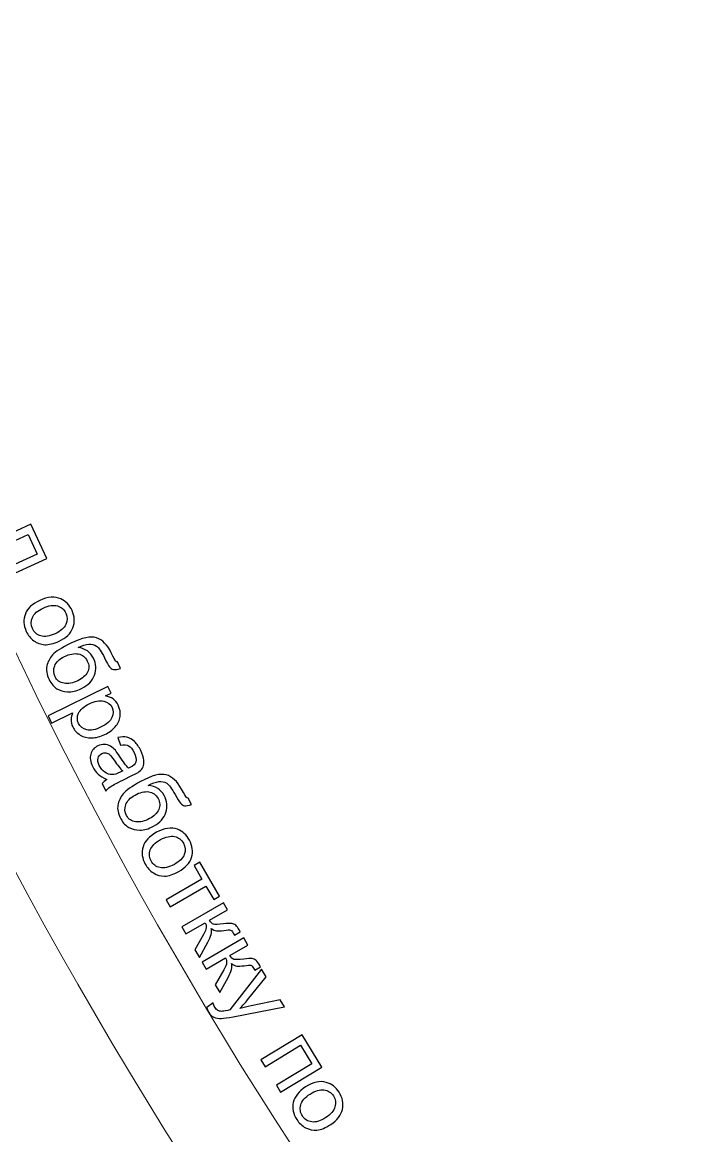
# Model space of a CAD drawing. Header units: millimetres. Extents: x -998 to 1016, y -1915 to 1914.
# Drawn here: x -158 to -97.8, y -1727.1 to -1625.6 of the extents above; entities that cross this region are included whole.
import ezdxf

# ---------------------------------------------------------------- set-up
doc = ezdxf.new("R2010")
doc.units = ezdxf.units.MM
doc.header["$MEASUREMENT"] = 0
doc.layers.add('layer 1', color=7, linetype='Continuous')

msp = doc.modelspace()

# ---------------------------------------------------------------- linework, layer by layer
at = {"layer": 'layer 1', "color": 2, "lineweight": 20}
msp.add_open_spline([(194.3957, -1114.8459), (124.2, -1114.8458), (58.2417, -1132.9496), (0.896, -1164.7091), (0.896, -1164.7091), (0.896, -1164.7091), (-12.0945, -1172.2086), (-12.0945, -1172.2086), (-12.0945, -1172.2086), (-125.2622, -1240.5539), (-201.8214, -1363.3757), (-205.4554, -1504.3458), (-205.4554, -1504.3458), (-205.4554, -1504.3458), (-170.9966, -1504.3458), (-170.9966, -1504.3458), (-170.9966, -1504.3458), (-170.9965, -1502.689), (-169.6534, -1501.3459), (-167.9964, -1501.3458), (-167.9964, -1501.3458), (-166.3398, -1501.3458), (-164.9752, -1502.6895), (-164.9966, -1504.3458), (-164.9966, -1504.3458), (-164.9966, -1504.3458), (-164.9967, -1504.3537), (-164.9967, -1504.3537), (-164.9967, -1504.3537), (-164.9967, -1504.3537), (-164.9967, -1525.3381), (-164.9967, -1525.3381), (-164.9967, -1525.3381), (-164.9967, -1525.3381), (-164.9966, -1525.3459), (-164.9966, -1525.3459), (-164.9966, -1525.3459), (-164.9752, -1527.0022), (-166.3398, -1528.3458), (-167.9966, -1528.3459), (-167.9966, -1528.3459), (-169.6534, -1528.3458), (-170.9965, -1527.0026), (-170.9965, -1525.3457), (-170.9965, -1525.3457), (-170.9965, -1525.3457), (-205.4554, -1525.3457), (-205.4554, -1525.3457), (-205.4554, -1525.3457), (-201.8212, -1666.315), (-125.2624, -1789.1349), (-12.0967, -1857.4819), (-12.0967, -1857.4819), (-12.0967, -1857.4819), (0.8935, -1864.9816), (0.8935, -1864.9816), (0.8935, -1864.9816), (58.2391, -1896.7429), (124.1991, -1914.8459), (194.3956, -1914.8459), (194.3956, -1914.8459), (263.5146, -1914.8459), (328.5246, -1897.2959), (385.2469, -1866.4366), (385.2469, -1866.4366), (385.2469, -1866.4366), (367.9563, -1836.489), (367.9563, -1836.489), (367.9563, -1836.489), (366.5217, -1837.3173), (364.6868, -1836.8255), (363.8584, -1835.3909), (363.8584, -1835.3909), (363.03, -1833.956), (363.5113, -1832.1024), (364.9564, -1831.2928), (364.9564, -1831.2928), (364.9564, -1831.2928), (364.9632, -1831.289), (364.9632, -1831.289), (364.9632, -1831.289), (364.9632, -1831.289), (383.1363, -1820.7968), (383.1363, -1820.7968), (383.1363, -1820.7968), (383.1363, -1820.7968), (383.143, -1820.7928), (383.143, -1820.7928), (383.143, -1820.7928), (384.5665, -1819.946), (386.4126, -1820.4561), (387.241, -1821.8909), (387.241, -1821.8909), (388.0694, -1823.3256), (387.5779, -1825.1605), (386.143, -1825.9889), (386.143, -1825.9889), (386.143, -1825.9889), (403.4201, -1855.9137), (403.4201, -1855.9137), (403.4201, -1855.9137), (515.9759, -1786.7795), (591.7027, -1663.5077), (594.3007, -1522.3458), (594.3007, -1522.3458), (594.3007, -1522.3458), (594.3007, -1507.3459), (594.3007, -1507.3459), (594.3007, -1507.3459), (591.7029, -1366.1862), (515.9772, -1242.9176), (403.4252, -1173.7812), (403.4252, -1173.7812), (403.4252, -1173.7812), (386.1526, -1203.6984), (386.1526, -1203.6984), (386.1526, -1203.6984), (387.5872, -1204.5268), (388.079, -1206.3617), (387.2506, -1207.7965), (387.2506, -1207.7965), (386.4221, -1209.2312), (384.5762, -1209.7413), (383.1525, -1208.8946), (383.1525, -1208.8946), (383.1525, -1208.8946), (383.1459, -1208.8906), (383.1459, -1208.8906), (383.1459, -1208.8906), (383.1459, -1208.8906), (364.9728, -1198.3983), (364.9728, -1198.3983), (364.9728, -1198.3983), (364.9728, -1198.3983), (364.9661, -1198.3945), (364.9661, -1198.3945), (364.9661, -1198.3945), (363.5207, -1197.5851), (363.0396, -1195.7313), (363.868, -1194.2965), (363.868, -1194.2965), (364.6963, -1192.8617), (366.531, -1192.37), (367.9659, -1193.1984), (367.9659, -1193.1984), (367.9659, -1193.1984), (385.2521, -1163.2578), (385.2521, -1163.2578), (385.2521, -1163.2578), (328.5313, -1132.3934), (263.5166, -1114.8459), (194.3957, -1114.8459)], degree=3, knots=[0, 0, 0, 0, 0.02564103, 0.02564103, 0.02564103, 0.02564103, 0.05128205, 0.05128205, 0.05128205, 0.05128205, 0.07692308, 0.07692308, 0.07692308, 0.07692308, 0.1025641, 0.1025641, 0.1025641, 0.1025641, 0.12820513, 0.12820513, 0.12820513, 0.12820513, 0.15384615, 0.15384615, 0.15384615, 0.15384615, 0.17948718, 0.17948718, 0.17948718, 0.17948718, 0.20512821, 0.20512821, 0.20512821, 0.20512821, 0.23076923, 0.23076923, 0.23076923, 0.23076923, 0.25641026, 0.25641026, 0.25641026, 0.25641026, 0.28205128, 0.28205128, 0.28205128, 0.28205128, 0.30769231, 0.30769231, 0.30769231, 0.30769231, 0.33333333, 0.33333333, 0.33333333, 0.33333333, 0.35897436, 0.35897436, 0.35897436, 0.35897436, 0.38461538, 0.38461538, 0.38461538, 0.38461538, 0.41025641, 0.41025641, 0.41025641, 0.41025641, 0.43589744, 0.43589744, 0.43589744, 0.43589744, 0.46153846, 0.46153846, 0.46153846, 0.46153846, 0.48717949, 0.48717949, 0.48717949, 0.48717949, 0.51282051, 0.51282051, 0.51282051, 0.51282051, 0.53846154, 0.53846154, 0.53846154, 0.53846154, 0.56410256, 0.56410256, 0.56410256, 0.56410256, 0.58974359, 0.58974359, 0.58974359, 0.58974359, 0.61538462, 0.61538462, 0.61538462, 0.61538462, 0.64102564, 0.64102564, 0.64102564, 0.64102564, 0.66666667, 0.66666667, 0.66666667, 0.66666667, 0.69230769, 0.69230769, 0.69230769, 0.69230769, 0.71794872, 0.71794872, 0.71794872, 0.71794872, 0.74358974, 0.74358974, 0.74358974, 0.74358974, 0.76923077, 0.76923077, 0.76923077, 0.76923077, 0.79487179, 0.79487179, 0.79487179, 0.79487179, 0.82051282, 0.82051282, 0.82051282, 0.82051282, 0.84615385, 0.84615385, 0.84615385, 0.84615385, 0.87179487, 0.87179487, 0.87179487, 0.87179487, 0.8974359, 0.8974359, 0.8974359, 0.8974359, 0.92307692, 0.92307692, 0.92307692, 0.92307692, 0.94871795, 0.94871795, 0.94871795, 0.94871795, 1, 1, 1, 1], dxfattribs=at)
at = {"layer": 'layer 1', "color": 250, "lineweight": 20}
msp.add_open_spline([(-196.2882, -1498.3028), (-196.2882, -1498.3028), (-196.1118, -1534.3457), (-196.1118, -1534.3457), (-196.1118, -1534.3457), (-189.6966, -1664.3935), (-119.0087, -1782.3638), (-7.5194, -1849.7323), (-7.5194, -1849.7323), (-7.5194, -1849.7323), (5.3237, -1857.1471), (5.3237, -1857.1471), (5.3237, -1857.1471), (63.3321, -1889.2601), (128.1011, -1905.8459), (194.3956, -1905.8459), (194.3956, -1905.8459), (269.9836, -1905.8459), (333.9758, -1880.035), (398.2295, -1843.2738)], degree=3, knots=[0, 0, 0, 0, 0.16666667, 0.16666667, 0.16666667, 0.16666667, 0.33333333, 0.33333333, 0.33333333, 0.33333333, 0.5, 0.5, 0.5, 0.5, 0.66666667, 0.66666667, 0.66666667, 0.66666667, 1, 1, 1, 1], dxfattribs=at)
at = {"layer": 'layer 1', "color": 250}
for points, knots in [([(-157.2307, -1671.3629), (-157.2307, -1671.3629), (-155.7935, -1674.502), (-155.7935, -1674.502), (-155.7935, -1674.502), (-155.7935, -1674.502), (-159.7819, -1676.3286), (-159.7819, -1676.3286), (-159.7819, -1676.3286), (-159.7819, -1676.3286), (-160.0901, -1675.6559), (-160.0901, -1675.6559), (-160.0901, -1675.6559), (-160.0901, -1675.6559), (-156.66, -1674.0856), (-156.66, -1674.0856), (-156.66, -1674.0856), (-156.66, -1674.0856), (-157.4808, -1672.2949), (-157.4808, -1672.2949), (-157.4808, -1672.2949), (-157.4808, -1672.2949), (-159.4679, -1673.204), (-159.4679, -1673.204), (-159.4679, -1673.204), (-159.9315, -1673.4169), (-160.2437, -1673.5415), (-160.4048, -1673.579), (-160.4048, -1673.579), (-160.5657, -1673.6166), (-160.7337, -1673.5934), (-160.9055, -1673.5081), (-160.9055, -1673.5081), (-161.0774, -1673.4229), (-161.2221, -1673.2531), (-161.3383, -1672.9987), (-161.3383, -1672.9987), (-161.4112, -1672.8404), (-161.484, -1672.6539), (-161.558, -1672.4406), (-161.558, -1672.4406), (-161.558, -1672.4406), (-160.9941, -1672.1814), (-160.9941, -1672.1814), (-160.9941, -1672.1814), (-160.9941, -1672.1814), (-160.8582, -1672.4782), (-160.8582, -1672.4782), (-160.8582, -1672.4782), (-160.7938, -1672.6181), (-160.7349, -1672.7129), (-160.6786, -1672.7597), (-160.6786, -1672.7597), (-160.6209, -1672.8064), (-160.5574, -1672.8249), (-160.4854, -1672.8167), (-160.4854, -1672.8167), (-160.4134, -1672.8085), (-160.2058, -1672.7246), (-159.8594, -1672.5662), (-159.8594, -1672.5662), (-159.8594, -1672.5662), (-157.2307, -1671.3629), (-157.2307, -1671.3629)], [0, 0, 0, 0, 0.05882353, 0.05882353, 0.05882353, 0.05882353, 0.11764706, 0.11764706, 0.11764706, 0.11764706, 0.17647059, 0.17647059, 0.17647059, 0.17647059, 0.23529412, 0.23529412, 0.23529412, 0.23529412, 0.29411765, 0.29411765, 0.29411765, 0.29411765, 0.35294118, 0.35294118, 0.35294118, 0.35294118, 0.41176471, 0.41176471, 0.41176471, 0.41176471, 0.47058824, 0.47058824, 0.47058824, 0.47058824, 0.52941176, 0.52941176, 0.52941176, 0.52941176, 0.58823529, 0.58823529, 0.58823529, 0.58823529, 0.64705882, 0.64705882, 0.64705882, 0.64705882, 0.70588235, 0.70588235, 0.70588235, 0.70588235, 0.76470588, 0.76470588, 0.76470588, 0.76470588, 0.82352941, 0.82352941, 0.82352941, 0.82352941, 0.88235294, 0.88235294, 0.88235294, 0.88235294, 1, 1, 1, 1]), ([(-156.4328, -1678.3137), (-155.6937, -1677.9747), (-155.0528, -1677.9303), (-154.509, -1678.1777), (-154.509, -1678.1777), (-154.0568, -1678.3852), (-153.7179, -1678.7363), (-153.4909, -1679.2296), (-153.4909, -1679.2296), (-153.2402, -1679.7779), (-153.2151, -1680.3072), (-153.4144, -1680.8202), (-153.4144, -1680.8202), (-153.6151, -1681.3331), (-154.0314, -1681.7339), (-154.6646, -1682.0238), (-154.6646, -1682.0238), (-155.1776, -1682.2592), (-155.6168, -1682.3678), (-155.9823, -1682.3482), (-155.9823, -1682.3482), (-156.3463, -1682.3286), (-156.6774, -1682.209), (-156.9744, -1681.9892), (-156.9744, -1681.9892), (-157.2729, -1681.7695), (-157.5005, -1681.4865), (-157.6602, -1681.1375), (-157.6602, -1681.1375), (-157.9151, -1680.5792), (-157.943, -1680.0471), (-157.7422, -1679.5383), (-157.7422, -1679.5383), (-157.543, -1679.0296), (-157.1056, -1678.6219), (-156.4328, -1678.3137)], [0, 0, 0, 0, 0.1, 0.1, 0.1, 0.1, 0.2, 0.2, 0.2, 0.2, 0.3, 0.3, 0.3, 0.3, 0.4, 0.4, 0.4, 0.4, 0.5, 0.5, 0.5, 0.5, 0.6, 0.6, 0.6, 0.6, 0.7, 0.7, 0.7, 0.7, 0.8, 0.8, 0.8, 0.8, 1, 1, 1, 1]), ([(-156.1135, -1679.0076), (-156.6251, -1679.2416), (-156.9562, -1679.5283), (-157.1084, -1679.8679), (-157.1084, -1679.8679), (-157.2606, -1680.2075), (-157.2588, -1680.5461), (-157.1033, -1680.884), (-157.1033, -1680.884), (-156.9506, -1681.2189), (-156.6946, -1681.4399), (-156.338, -1681.5455), (-156.338, -1681.5455), (-155.9799, -1681.6511), (-155.5394, -1681.5849), (-155.0165, -1681.3454), (-155.0165, -1681.3454), (-154.5232, -1681.1184), (-154.2005, -1680.8358), (-154.0498, -1680.4949), (-154.0498, -1680.4949), (-153.8976, -1680.1554), (-153.8979, -1679.8181), (-154.0506, -1679.486), (-154.0506, -1679.486), (-154.2061, -1679.1467), (-154.4608, -1678.9244), (-154.816, -1678.8173), (-154.816, -1678.8173), (-155.1698, -1678.7103), (-155.6033, -1678.7737), (-156.1135, -1679.0076)], [0, 0, 0, 0, 0.11111111, 0.11111111, 0.11111111, 0.11111111, 0.22222222, 0.22222222, 0.22222222, 0.22222222, 0.33333333, 0.33333333, 0.33333333, 0.33333333, 0.44444444, 0.44444444, 0.44444444, 0.44444444, 0.55555556, 0.55555556, 0.55555556, 0.55555556, 0.66666667, 0.66666667, 0.66666667, 0.66666667, 0.77777778, 0.77777778, 0.77777778, 0.77777778, 1, 1, 1, 1]), ([(-149.3506, -1683.9182), (-149.3506, -1683.9182), (-149.0706, -1684.5118), (-149.0706, -1684.5118), (-149.0706, -1684.5118), (-149.348, -1684.6139), (-149.5614, -1684.646), (-149.7092, -1684.6053), (-149.7092, -1684.6053), (-149.8571, -1684.566), (-149.9805, -1684.4831), (-150.0797, -1684.3552), (-150.0797, -1684.3552), (-150.1788, -1684.2274), (-150.3303, -1683.9551), (-150.5329, -1683.54), (-150.5329, -1683.54), (-150.802, -1682.9874), (-151.039, -1682.6383), (-151.2438, -1682.4898), (-151.2438, -1682.4898), (-151.4486, -1682.3414), (-151.688, -1682.2801), (-151.9648, -1682.306), (-151.9648, -1682.306), (-152.2416, -1682.3319), (-152.567, -1682.4308), (-152.9409, -1682.6012), (-152.9409, -1682.6012), (-152.6082, -1682.6464), (-152.3256, -1682.7517), (-152.0898, -1682.9159), (-152.0898, -1682.9159), (-151.8555, -1683.0802), (-151.6683, -1683.3033), (-151.5309, -1683.5853), (-151.5309, -1683.5853), (-151.2784, -1684.1025), (-151.2475, -1684.6178), (-151.4366, -1685.1299), (-151.4366, -1685.1299), (-151.6257, -1685.642), (-152.0243, -1686.0465), (-152.6307, -1686.342), (-152.6307, -1686.342), (-153.0912, -1686.5668), (-153.5097, -1686.6649), (-153.8877, -1686.6391), (-153.8877, -1686.6391), (-154.2657, -1686.612), (-154.5923, -1686.5203), (-154.8662, -1686.3657), (-154.8662, -1686.3657), (-155.1415, -1686.2095), (-155.3776, -1685.9309), (-155.5747, -1685.5271), (-155.5747, -1685.5271), (-155.8022, -1685.0596), (-155.8735, -1684.6441), (-155.7858, -1684.2793), (-155.7858, -1684.2793), (-155.6981, -1683.9145), (-155.5217, -1683.5816), (-155.2553, -1683.2804), (-155.2553, -1683.2804), (-154.9889, -1682.9792), (-154.4412, -1682.6253), (-153.6124, -1682.2216), (-153.6124, -1682.2216), (-152.5708, -1681.7125), (-151.7835, -1681.5469), (-151.2501, -1681.7235), (-151.2501, -1681.7235), (-150.7168, -1681.8987), (-150.2718, -1682.354), (-149.9138, -1683.0851), (-149.9138, -1683.0851), (-149.6919, -1683.5414), (-149.5586, -1683.7965), (-149.5124, -1683.8505), (-149.5124, -1683.8505), (-149.4677, -1683.9045), (-149.4142, -1683.9276), (-149.3506, -1683.9182)], [0, 0, 0, 0, 0.04545455, 0.04545455, 0.04545455, 0.04545455, 0.09090909, 0.09090909, 0.09090909, 0.09090909, 0.13636364, 0.13636364, 0.13636364, 0.13636364, 0.18181818, 0.18181818, 0.18181818, 0.18181818, 0.22727273, 0.22727273, 0.22727273, 0.22727273, 0.27272727, 0.27272727, 0.27272727, 0.27272727, 0.31818182, 0.31818182, 0.31818182, 0.31818182, 0.36363636, 0.36363636, 0.36363636, 0.36363636, 0.40909091, 0.40909091, 0.40909091, 0.40909091, 0.45454545, 0.45454545, 0.45454545, 0.45454545, 0.5, 0.5, 0.5, 0.5, 0.54545455, 0.54545455, 0.54545455, 0.54545455, 0.59090909, 0.59090909, 0.59090909, 0.59090909, 0.63636364, 0.63636364, 0.63636364, 0.63636364, 0.68181818, 0.68181818, 0.68181818, 0.68181818, 0.72727273, 0.72727273, 0.72727273, 0.72727273, 0.77272727, 0.77272727, 0.77272727, 0.77272727, 0.81818182, 0.81818182, 0.81818182, 0.81818182, 0.86363636, 0.86363636, 0.86363636, 0.86363636, 0.90909091, 0.90909091, 0.90909091, 0.90909091, 1, 1, 1, 1]), ([(-152.9522, -1685.6351), (-152.5413, -1685.4354), (-152.2526, -1685.1738), (-152.0849, -1684.8507), (-152.0849, -1684.8507), (-151.9184, -1684.529), (-151.9198, -1684.1902), (-152.0933, -1683.8375), (-152.0933, -1683.8375), (-152.2737, -1683.4691), (-152.5512, -1683.2522), (-152.9261, -1683.187), (-152.9261, -1683.187), (-153.3009, -1683.1218), (-153.7193, -1683.2015), (-154.1826, -1683.4277), (-154.1826, -1683.4277), (-154.6403, -1683.651), (-154.9362, -1683.9321), (-155.0703, -1684.2726), (-155.0703, -1684.2726), (-155.2044, -1684.613), (-155.193, -1684.9447), (-155.0349, -1685.2678), (-155.0349, -1685.2678), (-154.8725, -1685.5994), (-154.6005, -1685.8006), (-154.2186, -1685.8701), (-154.2186, -1685.8701), (-153.8367, -1685.9396), (-153.4156, -1685.8613), (-152.9522, -1685.6351)], [0, 0, 0, 0, 0.11111111, 0.11111111, 0.11111111, 0.11111111, 0.22222222, 0.22222222, 0.22222222, 0.22222222, 0.33333333, 0.33333333, 0.33333333, 0.33333333, 0.44444444, 0.44444444, 0.44444444, 0.44444444, 0.55555556, 0.55555556, 0.55555556, 0.55555556, 0.66666667, 0.66666667, 0.66666667, 0.66666667, 0.77777778, 0.77777778, 0.77777778, 0.77777778, 1, 1, 1, 1]), ([(-155.6766, -1688.8276), (-155.6766, -1688.8276), (-150.2242, -1686.1666), (-150.2242, -1686.1666), (-150.2242, -1686.1666), (-150.2242, -1686.1666), (-149.9273, -1686.7745), (-149.9273, -1686.7745), (-149.9273, -1686.7745), (-149.9273, -1686.7745), (-150.4388, -1687.0256), (-150.4388, -1687.0256), (-150.4388, -1687.0256), (-150.1696, -1687.0702), (-149.9389, -1687.1596), (-149.751, -1687.291), (-149.751, -1687.291), (-149.563, -1687.4224), (-149.4051, -1687.6171), (-149.2803, -1687.8749), (-149.2803, -1687.8749), (-149.1166, -1688.2107), (-149.0573, -1688.5499), (-149.1053, -1688.8924), (-149.1053, -1688.8924), (-149.1533, -1689.2335), (-149.3027, -1689.5469), (-149.5535, -1689.8328), (-149.5535, -1689.8328), (-149.8056, -1690.1171), (-150.1195, -1690.3515), (-150.495, -1690.5361), (-150.495, -1690.5361), (-150.8988, -1690.7317), (-151.2962, -1690.837), (-151.6901, -1690.8506), (-151.6901, -1690.8506), (-152.0839, -1690.8629), (-152.4345, -1690.7739), (-152.7405, -1690.5822), (-152.7405, -1690.5822), (-153.0466, -1690.3892), (-153.2745, -1690.1417), (-153.4229, -1689.837), (-153.4229, -1689.837), (-153.5326, -1689.6146), (-153.5829, -1689.3926), (-153.5755, -1689.1697), (-153.5755, -1689.1697), (-153.5665, -1688.9469), (-153.5196, -1688.7426), (-153.432, -1688.5584), (-153.432, -1688.5584), (-153.432, -1688.5584), (-155.3505, -1689.495), (-155.3505, -1689.495), (-155.3505, -1689.495), (-155.3505, -1689.495), (-155.6766, -1688.8276), (-155.6766, -1688.8276)], [0, 0, 0, 0, 0.0625, 0.0625, 0.0625, 0.0625, 0.125, 0.125, 0.125, 0.125, 0.1875, 0.1875, 0.1875, 0.1875, 0.25, 0.25, 0.25, 0.25, 0.3125, 0.3125, 0.3125, 0.3125, 0.375, 0.375, 0.375, 0.375, 0.4375, 0.4375, 0.4375, 0.4375, 0.5, 0.5, 0.5, 0.5, 0.5625, 0.5625, 0.5625, 0.5625, 0.625, 0.625, 0.625, 0.625, 0.6875, 0.6875, 0.6875, 0.6875, 0.75, 0.75, 0.75, 0.75, 0.8125, 0.8125, 0.8125, 0.8125, 0.875, 0.875, 0.875, 0.875, 1, 1, 1, 1]), ([(-151.9223, -1687.7442), (-152.4295, -1687.9911), (-152.7537, -1688.2777), (-152.8961, -1688.601), (-152.8961, -1688.601), (-153.0385, -1688.9244), (-153.0383, -1689.2321), (-152.8954, -1689.524), (-152.8954, -1689.524), (-152.7511, -1689.8215), (-152.5015, -1690.0141), (-152.1466, -1690.1031), (-152.1466, -1690.1031), (-151.7918, -1690.1923), (-151.3522, -1690.1083), (-150.8251, -1689.8504), (-150.8251, -1689.8504), (-150.3221, -1689.6062), (-149.9966, -1689.3182), (-149.847, -1688.9906), (-149.847, -1688.9906), (-149.6989, -1688.6617), (-149.6935, -1688.3541), (-149.8337, -1688.0664), (-149.8337, -1688.0664), (-149.9738, -1687.7816), (-150.2291, -1687.5961), (-150.6023, -1687.5069), (-150.6023, -1687.5069), (-150.9755, -1687.4176), (-151.4151, -1687.4958), (-151.9223, -1687.7442)], [0, 0, 0, 0, 0.11111111, 0.11111111, 0.11111111, 0.11111111, 0.22222222, 0.22222222, 0.22222222, 0.22222222, 0.33333333, 0.33333333, 0.33333333, 0.33333333, 0.44444444, 0.44444444, 0.44444444, 0.44444444, 0.55555556, 0.55555556, 0.55555556, 0.55555556, 0.66666667, 0.66666667, 0.66666667, 0.66666667, 0.77777778, 0.77777778, 0.77777778, 0.77777778, 1, 1, 1, 1]), ([(-150.3218, -1694.6388), (-150.6522, -1694.4935), (-150.9176, -1694.3276), (-151.1149, -1694.1411), (-151.1149, -1694.1411), (-151.3138, -1693.9546), (-151.477, -1693.7302), (-151.6047, -1693.4681), (-151.6047, -1693.4681), (-151.8169, -1693.0345), (-151.873, -1692.6502), (-151.7756, -1692.3152), (-151.7756, -1692.3152), (-151.6769, -1691.9787), (-151.4632, -1691.7308), (-151.1343, -1691.5698), (-151.1343, -1691.5698), (-150.9417, -1691.4755), (-150.7438, -1691.4333), (-150.5407, -1691.4435), (-150.5407, -1691.4435), (-150.3389, -1691.4537), (-150.1545, -1691.506), (-149.9888, -1691.6005), (-149.9888, -1691.6005), (-149.8231, -1691.6965), (-149.6717, -1691.8205), (-149.5347, -1691.9755), (-149.5347, -1691.9755), (-149.4369, -1692.0892), (-149.3058, -1692.2709), (-149.1455, -1692.5192), (-149.1455, -1692.5192), (-148.8167, -1693.0272), (-148.5474, -1693.3879), (-148.3332, -1693.5985), (-148.3332, -1693.5985), (-148.2412, -1693.5569), (-148.1817, -1693.5292), (-148.1576, -1693.5167), (-148.1576, -1693.5167), (-147.8856, -1693.3849), (-147.7234, -1693.2282), (-147.6739, -1693.0466), (-147.6739, -1693.0466), (-147.6069, -1692.803), (-147.6552, -1692.5119), (-147.8189, -1692.1761), (-147.8189, -1692.1761), (-147.973, -1691.8615), (-148.1406, -1691.6569), (-148.3247, -1691.5609), (-148.3247, -1691.5609), (-148.5073, -1691.4647), (-148.7556, -1691.4486), (-149.0708, -1691.5137), (-149.0708, -1691.5137), (-149.0708, -1691.5137), (-149.3006, -1690.8174), (-149.3006, -1690.8174), (-149.3006, -1690.8174), (-148.9923, -1690.7396), (-148.7185, -1690.7278), (-148.4804, -1690.7792), (-148.4804, -1690.7792), (-148.2424, -1690.8319), (-148.0135, -1690.9637), (-147.7951, -1691.1758), (-147.7951, -1691.1758), (-147.5767, -1691.3879), (-147.3843, -1691.6632), (-147.2192, -1692.0019), (-147.2192, -1692.0019), (-147.0555, -1692.3392), (-146.9605, -1692.632), (-146.9373, -1692.8805), (-146.9373, -1692.8805), (-146.9139, -1693.1292), (-146.9382, -1693.3322), (-147.0101, -1693.491), (-147.0101, -1693.491), (-147.0819, -1693.6484), (-147.1989, -1693.7914), (-147.3637, -1693.9199), (-147.3637, -1693.9199), (-147.4659, -1693.9981), (-147.6658, -1694.1092), (-147.9634, -1694.2549), (-147.9634, -1694.2549), (-147.9634, -1694.2549), (-148.8532, -1694.6892), (-148.8532, -1694.6892), (-148.8532, -1694.6892), (-149.4739, -1694.9916), (-149.8608, -1695.1987), (-150.0113, -1695.3074), (-150.0113, -1695.3074), (-150.1618, -1695.4163), (-150.2913, -1695.5492), (-150.4013, -1695.7064), (-150.4013, -1695.7064), (-150.4013, -1695.7064), (-150.7426, -1695.0092), (-150.7426, -1695.0092), (-150.7426, -1695.0092), (-150.6371, -1694.8718), (-150.4977, -1694.7489), (-150.3218, -1694.6388)], [0, 0, 0, 0, 0.03571429, 0.03571429, 0.03571429, 0.03571429, 0.07142857, 0.07142857, 0.07142857, 0.07142857, 0.10714286, 0.10714286, 0.10714286, 0.10714286, 0.14285714, 0.14285714, 0.14285714, 0.14285714, 0.17857143, 0.17857143, 0.17857143, 0.17857143, 0.21428571, 0.21428571, 0.21428571, 0.21428571, 0.25, 0.25, 0.25, 0.25, 0.28571429, 0.28571429, 0.28571429, 0.28571429, 0.32142857, 0.32142857, 0.32142857, 0.32142857, 0.35714286, 0.35714286, 0.35714286, 0.35714286, 0.39285714, 0.39285714, 0.39285714, 0.39285714, 0.42857143, 0.42857143, 0.42857143, 0.42857143, 0.46428571, 0.46428571, 0.46428571, 0.46428571, 0.5, 0.5, 0.5, 0.5, 0.53571429, 0.53571429, 0.53571429, 0.53571429, 0.57142857, 0.57142857, 0.57142857, 0.57142857, 0.60714286, 0.60714286, 0.60714286, 0.60714286, 0.64285714, 0.64285714, 0.64285714, 0.64285714, 0.67857143, 0.67857143, 0.67857143, 0.67857143, 0.71428571, 0.71428571, 0.71428571, 0.71428571, 0.75, 0.75, 0.75, 0.75, 0.78571429, 0.78571429, 0.78571429, 0.78571429, 0.82142857, 0.82142857, 0.82142857, 0.82142857, 0.85714286, 0.85714286, 0.85714286, 0.85714286, 0.89285714, 0.89285714, 0.89285714, 0.89285714, 0.92857143, 0.92857143, 0.92857143, 0.92857143, 1, 1, 1, 1]), ([(-148.8561, -1693.8537), (-149.0746, -1693.6601), (-149.3358, -1693.3375), (-149.6411, -1692.8862), (-149.6411, -1692.8862), (-149.8153, -1692.6307), (-149.9551, -1692.4588), (-150.0601, -1692.369), (-150.0601, -1692.369), (-150.1652, -1692.2792), (-150.2804, -1692.2261), (-150.4059, -1692.2109), (-150.4059, -1692.2109), (-150.5314, -1692.1957), (-150.6515, -1692.2173), (-150.7678, -1692.2728), (-150.7678, -1692.2728), (-150.9462, -1692.3602), (-151.0618, -1692.5004), (-151.1142, -1692.6932), (-151.1142, -1692.6932), (-151.168, -1692.8861), (-151.1304, -1693.1122), (-151.0041, -1693.3715), (-151.0041, -1693.3715), (-150.8779, -1693.6294), (-150.7102, -1693.8312), (-150.4997, -1693.9769), (-150.4997, -1693.9769), (-150.2892, -1694.1212), (-150.0641, -1694.1936), (-149.8228, -1694.1929), (-149.8228, -1694.1929), (-149.6365, -1694.1901), (-149.396, -1694.1173), (-149.1012, -1693.9745), (-149.1012, -1693.9745), (-149.1012, -1693.9745), (-148.8561, -1693.8537), (-148.8561, -1693.8537)], [0, 0, 0, 0, 0.09090909, 0.09090909, 0.09090909, 0.09090909, 0.18181818, 0.18181818, 0.18181818, 0.18181818, 0.27272727, 0.27272727, 0.27272727, 0.27272727, 0.36363636, 0.36363636, 0.36363636, 0.36363636, 0.45454545, 0.45454545, 0.45454545, 0.45454545, 0.54545455, 0.54545455, 0.54545455, 0.54545455, 0.63636364, 0.63636364, 0.63636364, 0.63636364, 0.72727273, 0.72727273, 0.72727273, 0.72727273, 0.81818182, 0.81818182, 0.81818182, 0.81818182, 1, 1, 1, 1]), ([(-142.8932, -1696.324), (-142.8932, -1696.324), (-142.5851, -1696.905), (-142.5851, -1696.905), (-142.5851, -1696.905), (-142.8582, -1697.0195), (-143.0696, -1697.0602), (-143.2194, -1697.0272), (-143.2194, -1697.0272), (-143.3692, -1696.9941), (-143.4966, -1696.9173), (-143.6017, -1696.7937), (-143.6017, -1696.7937), (-143.7068, -1696.6702), (-143.8692, -1696.4058), (-144.0917, -1695.9992), (-144.0917, -1695.9992), (-144.3855, -1695.4605), (-144.6386, -1695.1204), (-144.8497, -1694.9819), (-144.8497, -1694.9819), (-145.0608, -1694.8435), (-145.3037, -1694.7926), (-145.5787, -1694.8323), (-145.5787, -1694.8323), (-145.8537, -1694.8706), (-146.1747, -1694.9839), (-146.5406, -1695.1708), (-146.5406, -1695.1708), (-146.206, -1695.2014), (-145.9176, -1695.2942), (-145.6754, -1695.4466), (-145.6754, -1695.4466), (-145.4331, -1695.6005), (-145.2373, -1695.8153), (-145.0875, -1696.0911), (-145.0875, -1696.0911), (-144.8108, -1696.596), (-144.7556, -1697.1093), (-144.9221, -1697.6296), (-144.9221, -1697.6296), (-145.0884, -1698.1499), (-145.4684, -1698.5726), (-146.0607, -1698.8963), (-146.0607, -1698.8963), (-146.5094, -1699.1416), (-146.9236, -1699.2597), (-147.3032, -1699.2492), (-147.3032, -1699.2492), (-147.6815, -1699.24), (-148.0121, -1699.1629), (-148.2938, -1699.0205), (-148.2938, -1699.0205), (-148.5754, -1698.8782), (-148.8238, -1698.6087), (-149.0392, -1698.2149), (-149.0392, -1698.2149), (-149.2888, -1697.7576), (-149.3786, -1697.3461), (-149.3073, -1696.9774), (-149.3073, -1696.9774), (-149.2375, -1696.6101), (-149.0757, -1696.2691), (-148.8236, -1695.9558), (-148.8236, -1695.9558), (-148.5699, -1695.6424), (-148.0387, -1695.264), (-147.2298, -1694.822), (-147.2298, -1694.822), (-146.2113, -1694.2657), (-145.4321, -1694.0638), (-144.8908, -1694.2159), (-144.8908, -1694.2159), (-144.3494, -1694.368), (-143.8841, -1694.8014), (-143.4934, -1695.5174), (-143.4934, -1695.5174), (-143.2509, -1695.962), (-143.1055, -1696.2109), (-143.0572, -1696.2628), (-143.0572, -1696.2628), (-143.0104, -1696.3162), (-142.9553, -1696.3357), (-142.8932, -1696.324)], [0, 0, 0, 0, 0.04545455, 0.04545455, 0.04545455, 0.04545455, 0.09090909, 0.09090909, 0.09090909, 0.09090909, 0.13636364, 0.13636364, 0.13636364, 0.13636364, 0.18181818, 0.18181818, 0.18181818, 0.18181818, 0.22727273, 0.22727273, 0.22727273, 0.22727273, 0.27272727, 0.27272727, 0.27272727, 0.27272727, 0.31818182, 0.31818182, 0.31818182, 0.31818182, 0.36363636, 0.36363636, 0.36363636, 0.36363636, 0.40909091, 0.40909091, 0.40909091, 0.40909091, 0.45454545, 0.45454545, 0.45454545, 0.45454545, 0.5, 0.5, 0.5, 0.5, 0.54545455, 0.54545455, 0.54545455, 0.54545455, 0.59090909, 0.59090909, 0.59090909, 0.59090909, 0.63636364, 0.63636364, 0.63636364, 0.63636364, 0.68181818, 0.68181818, 0.68181818, 0.68181818, 0.72727273, 0.72727273, 0.72727273, 0.72727273, 0.77272727, 0.77272727, 0.77272727, 0.77272727, 0.81818182, 0.81818182, 0.81818182, 0.81818182, 0.86363636, 0.86363636, 0.86363636, 0.86363636, 0.90909091, 0.90909091, 0.90909091, 0.90909091, 1, 1, 1, 1]), ([(-146.4146, -1698.204), (-146.0122, -1697.9844), (-145.7357, -1697.7105), (-145.5825, -1697.3808), (-145.5825, -1697.3808), (-145.4306, -1697.0511), (-145.4479, -1696.714), (-145.6377, -1696.368), (-145.6377, -1696.368), (-145.8331, -1696.0078), (-146.1207, -1695.8034), (-146.4991, -1695.7547), (-146.4991, -1695.7547), (-146.8761, -1695.7076), (-147.2919, -1695.8058), (-147.7434, -1696.054), (-147.7434, -1696.054), (-148.1908, -1696.2979), (-148.4742, -1696.593), (-148.5922, -1696.938), (-148.5922, -1696.938), (-148.7115, -1697.2844), (-148.6842, -1697.6145), (-148.5117, -1697.9324), (-148.5117, -1697.9324), (-148.3348, -1698.2559), (-148.0543, -1698.4435), (-147.6688, -1698.4963), (-147.6688, -1698.4963), (-147.2847, -1698.5477), (-146.8662, -1698.4508), (-146.4146, -1698.204)], [0, 0, 0, 0, 0.11111111, 0.11111111, 0.11111111, 0.11111111, 0.22222222, 0.22222222, 0.22222222, 0.22222222, 0.33333333, 0.33333333, 0.33333333, 0.33333333, 0.44444444, 0.44444444, 0.44444444, 0.44444444, 0.55555556, 0.55555556, 0.55555556, 0.55555556, 0.66666667, 0.66666667, 0.66666667, 0.66666667, 0.77777778, 0.77777778, 0.77777778, 0.77777778, 1, 1, 1, 1]), ([(-145.7829, -1699.4489), (-145.0697, -1699.0595), (-144.4323, -1698.9698), (-143.8723, -1699.1783), (-143.8723, -1699.1783), (-143.407, -1699.3548), (-143.044, -1699.6801), (-142.7831, -1700.157), (-142.7831, -1700.157), (-142.495, -1700.6859), (-142.4313, -1701.2134), (-142.5947, -1701.7392), (-142.5947, -1701.7392), (-142.7583, -1702.2651), (-143.1467, -1702.6935), (-143.7586, -1703.0286), (-143.7586, -1703.0286), (-144.2538, -1703.2981), (-144.6847, -1703.4375), (-145.0488, -1703.4438), (-145.0488, -1703.4438), (-145.4143, -1703.4501), (-145.7535, -1703.3533), (-146.0651, -1703.1561), (-146.0651, -1703.1561), (-146.3781, -1702.9576), (-146.6252, -1702.6894), (-146.8091, -1702.3546), (-146.8091, -1702.3546), (-147.1043, -1701.8145), (-147.168, -1701.2842), (-147.0045, -1700.764), (-147.0045, -1700.764), (-146.8396, -1700.2423), (-146.4328, -1699.804), (-145.7829, -1699.4489)], [0, 0, 0, 0, 0.1, 0.1, 0.1, 0.1, 0.2, 0.2, 0.2, 0.2, 0.3, 0.3, 0.3, 0.3, 0.4, 0.4, 0.4, 0.4, 0.5, 0.5, 0.5, 0.5, 0.6, 0.6, 0.6, 0.6, 0.7, 0.7, 0.7, 0.7, 0.8, 0.8, 0.8, 0.8, 1, 1, 1, 1]), ([(-145.4164, -1700.1199), (-145.9088, -1700.3894), (-146.2203, -1700.6988), (-146.3481, -1701.048), (-146.3481, -1701.048), (-146.4759, -1701.3974), (-146.4514, -1701.7345), (-146.2731, -1702.0609), (-146.2731, -1702.0609), (-146.0963, -1702.3844), (-145.8256, -1702.5875), (-145.4611, -1702.6673), (-145.4611, -1702.6673), (-145.0965, -1702.7484), (-144.6625, -1702.6514), (-144.1575, -1702.3748), (-144.1575, -1702.3748), (-143.6806, -1702.1152), (-143.3789, -1701.81), (-143.2511, -1701.4593), (-143.2511, -1701.4593), (-143.1247, -1701.1087), (-143.1478, -1700.7729), (-143.3246, -1700.4508), (-143.3246, -1700.4508), (-143.5015, -1700.1244), (-143.7721, -1699.9214), (-144.1338, -1699.8387), (-144.1338, -1699.8387), (-144.4956, -1699.7576), (-144.9226, -1699.8503), (-145.4164, -1700.1199)], [0, 0, 0, 0, 0.11111111, 0.11111111, 0.11111111, 0.11111111, 0.22222222, 0.22222222, 0.22222222, 0.22222222, 0.33333333, 0.33333333, 0.33333333, 0.33333333, 0.44444444, 0.44444444, 0.44444444, 0.44444444, 0.55555556, 0.55555556, 0.55555556, 0.55555556, 0.66666667, 0.66666667, 0.66666667, 0.66666667, 0.77777778, 0.77777778, 0.77777778, 0.77777778, 1, 1, 1, 1]), ([(-141.8252, -1702.1742), (-141.8252, -1702.1742), (-140.0374, -1705.2607), (-140.0374, -1705.2607), (-140.0374, -1705.2607), (-140.0374, -1705.2607), (-140.5704, -1705.569), (-140.5704, -1705.569), (-140.5704, -1705.569), (-140.5704, -1705.569), (-141.279, -1704.3466), (-141.279, -1704.3466), (-141.279, -1704.3466), (-141.279, -1704.3466), (-144.5446, -1706.2376), (-144.5446, -1706.2376), (-144.5446, -1706.2376), (-144.5446, -1706.2376), (-144.9152, -1705.5975), (-144.9152, -1705.5975), (-144.9152, -1705.5975), (-144.9152, -1705.5975), (-141.6496, -1703.7064), (-141.6496, -1703.7064), (-141.6496, -1703.7064), (-141.6496, -1703.7064), (-142.3582, -1702.4825), (-142.3582, -1702.4825), (-142.3582, -1702.4825), (-142.3582, -1702.4825), (-141.8252, -1702.1742), (-141.8252, -1702.1742)], [0, 0, 0, 0, 0.11111111, 0.11111111, 0.11111111, 0.11111111, 0.22222222, 0.22222222, 0.22222222, 0.22222222, 0.33333333, 0.33333333, 0.33333333, 0.33333333, 0.44444444, 0.44444444, 0.44444444, 0.44444444, 0.55555556, 0.55555556, 0.55555556, 0.55555556, 0.66666667, 0.66666667, 0.66666667, 0.66666667, 0.77777778, 0.77777778, 0.77777778, 0.77777778, 1, 1, 1, 1]), ([(-139.6825, -1705.8724), (-139.6825, -1705.8724), (-139.3105, -1706.5168), (-139.3105, -1706.5168), (-139.3105, -1706.5168), (-139.3105, -1706.5168), (-140.9518, -1707.4672), (-140.9518, -1707.4672), (-140.9518, -1707.4672), (-140.833, -1707.6731), (-140.71, -1707.7943), (-140.5843, -1707.8309), (-140.5843, -1707.8309), (-140.4573, -1707.8674), (-140.1581, -1707.8557), (-139.6869, -1707.7958), (-139.6869, -1707.7958), (-139.3131, -1707.7487), (-139.0562, -1707.7356), (-138.9151, -1707.7595), (-138.9151, -1707.7595), (-138.7739, -1707.7833), (-138.6568, -1707.8367), (-138.5649, -1707.9199), (-138.5649, -1707.9199), (-138.4717, -1708.003), (-138.36, -1708.1581), (-138.2285, -1708.3836), (-138.2285, -1708.3836), (-138.2285, -1708.3836), (-138.1535, -1708.5134), (-138.1535, -1708.5134), (-138.1535, -1708.5134), (-138.1535, -1708.5134), (-138.6865, -1708.8218), (-138.6865, -1708.8218), (-138.6865, -1708.8218), (-138.6865, -1708.8218), (-138.7869, -1708.6413), (-138.7869, -1708.6413), (-138.7869, -1708.6413), (-138.8846, -1708.472), (-138.9722, -1708.3776), (-139.0512, -1708.3593), (-139.0512, -1708.3593), (-139.1316, -1708.3383), (-139.332, -1708.3527), (-139.6523, -1708.4011), (-139.6523, -1708.4011), (-139.957, -1708.4467), (-140.18, -1708.4569), (-140.3225, -1708.4316), (-140.3225, -1708.4316), (-140.4651, -1708.405), (-140.6246, -1708.3304), (-140.8012, -1708.2065), (-140.8012, -1708.2065), (-140.7147, -1708.5267), (-140.8143, -1708.9473), (-141.1015, -1709.4698), (-141.1015, -1709.4698), (-141.1015, -1709.4698), (-141.8701, -1710.8566), (-141.8701, -1710.8566), (-141.8701, -1710.8566), (-141.8701, -1710.8566), (-142.2803, -1710.1488), (-142.2803, -1710.1488), (-142.2803, -1710.1488), (-142.2803, -1710.1488), (-141.5017, -1708.779), (-141.5017, -1708.779), (-141.5017, -1708.779), (-141.3469, -1708.5022), (-141.2625, -1708.289), (-141.2472, -1708.1408), (-141.2472, -1708.1408), (-141.2333, -1707.9926), (-141.2688, -1707.8459), (-141.3522, -1707.6993), (-141.3522, -1707.6993), (-141.3522, -1707.6993), (-143.1091, -1708.7176), (-143.1091, -1708.7176), (-143.1091, -1708.7176), (-143.1091, -1708.7176), (-143.4825, -1708.0732), (-143.4825, -1708.0732), (-143.4825, -1708.0732), (-143.4825, -1708.0732), (-139.6825, -1705.8724), (-139.6825, -1705.8724)], [0, 0, 0, 0, 0.04166667, 0.04166667, 0.04166667, 0.04166667, 0.08333333, 0.08333333, 0.08333333, 0.08333333, 0.125, 0.125, 0.125, 0.125, 0.16666667, 0.16666667, 0.16666667, 0.16666667, 0.20833333, 0.20833333, 0.20833333, 0.20833333, 0.25, 0.25, 0.25, 0.25, 0.29166667, 0.29166667, 0.29166667, 0.29166667, 0.33333333, 0.33333333, 0.33333333, 0.33333333, 0.375, 0.375, 0.375, 0.375, 0.41666667, 0.41666667, 0.41666667, 0.41666667, 0.45833333, 0.45833333, 0.45833333, 0.45833333, 0.5, 0.5, 0.5, 0.5, 0.54166667, 0.54166667, 0.54166667, 0.54166667, 0.58333333, 0.58333333, 0.58333333, 0.58333333, 0.625, 0.625, 0.625, 0.625, 0.66666667, 0.66666667, 0.66666667, 0.66666667, 0.70833333, 0.70833333, 0.70833333, 0.70833333, 0.75, 0.75, 0.75, 0.75, 0.79166667, 0.79166667, 0.79166667, 0.79166667, 0.83333333, 0.83333333, 0.83333333, 0.83333333, 0.875, 0.875, 0.875, 0.875, 0.91666667, 0.91666667, 0.91666667, 0.91666667, 1, 1, 1, 1]), ([(-137.8261, -1709.0778), (-137.8261, -1709.0778), (-137.4541, -1709.7222), (-137.4541, -1709.7222), (-137.4541, -1709.7222), (-137.4541, -1709.7222), (-139.0954, -1710.6726), (-139.0954, -1710.6726), (-139.0954, -1710.6726), (-138.9766, -1710.8785), (-138.8536, -1710.9997), (-138.7279, -1711.0363), (-138.7279, -1711.0363), (-138.6009, -1711.0728), (-138.3017, -1711.0611), (-137.8305, -1711.0012), (-137.8305, -1711.0012), (-137.4567, -1710.9541), (-137.1998, -1710.941), (-137.0587, -1710.9649), (-137.0587, -1710.9649), (-136.9175, -1710.9887), (-136.8004, -1711.0421), (-136.7085, -1711.1253), (-136.7085, -1711.1253), (-136.6153, -1711.2084), (-136.5036, -1711.3635), (-136.3721, -1711.589), (-136.3721, -1711.589), (-136.3721, -1711.589), (-136.2971, -1711.7188), (-136.2971, -1711.7188), (-136.2971, -1711.7188), (-136.2971, -1711.7188), (-136.8301, -1712.0272), (-136.8301, -1712.0272), (-136.8301, -1712.0272), (-136.8301, -1712.0272), (-136.9305, -1711.8467), (-136.9305, -1711.8467), (-136.9305, -1711.8467), (-137.0282, -1711.6774), (-137.1158, -1711.583), (-137.1948, -1711.5647), (-137.1948, -1711.5647), (-137.2752, -1711.5437), (-137.4756, -1711.5581), (-137.7959, -1711.6065), (-137.7959, -1711.6065), (-138.1006, -1711.6521), (-138.3236, -1711.6623), (-138.4661, -1711.637), (-138.4661, -1711.637), (-138.6087, -1711.6104), (-138.7682, -1711.5358), (-138.9448, -1711.4119), (-138.9448, -1711.4119), (-138.8583, -1711.7321), (-138.9579, -1712.1527), (-139.2451, -1712.6752), (-139.2451, -1712.6752), (-139.2451, -1712.6752), (-140.0137, -1714.062), (-140.0137, -1714.062), (-140.0137, -1714.062), (-140.0137, -1714.062), (-140.4239, -1713.3542), (-140.4239, -1713.3542), (-140.4239, -1713.3542), (-140.4239, -1713.3542), (-139.6453, -1711.9844), (-139.6453, -1711.9844), (-139.6453, -1711.9844), (-139.4905, -1711.7076), (-139.4061, -1711.4944), (-139.3908, -1711.3462), (-139.3908, -1711.3462), (-139.3769, -1711.198), (-139.4124, -1711.0513), (-139.4958, -1710.9047), (-139.4958, -1710.9047), (-139.4958, -1710.9047), (-141.2527, -1711.923), (-141.2527, -1711.923), (-141.2527, -1711.923), (-141.2527, -1711.923), (-141.6261, -1711.2786), (-141.6261, -1711.2786), (-141.6261, -1711.2786), (-141.6261, -1711.2786), (-137.8261, -1709.0778), (-137.8261, -1709.0778)], [0, 0, 0, 0, 0.04166667, 0.04166667, 0.04166667, 0.04166667, 0.08333333, 0.08333333, 0.08333333, 0.08333333, 0.125, 0.125, 0.125, 0.125, 0.16666667, 0.16666667, 0.16666667, 0.16666667, 0.20833333, 0.20833333, 0.20833333, 0.20833333, 0.25, 0.25, 0.25, 0.25, 0.29166667, 0.29166667, 0.29166667, 0.29166667, 0.33333333, 0.33333333, 0.33333333, 0.33333333, 0.375, 0.375, 0.375, 0.375, 0.41666667, 0.41666667, 0.41666667, 0.41666667, 0.45833333, 0.45833333, 0.45833333, 0.45833333, 0.5, 0.5, 0.5, 0.5, 0.54166667, 0.54166667, 0.54166667, 0.54166667, 0.58333333, 0.58333333, 0.58333333, 0.58333333, 0.625, 0.625, 0.625, 0.625, 0.66666667, 0.66666667, 0.66666667, 0.66666667, 0.70833333, 0.70833333, 0.70833333, 0.70833333, 0.75, 0.75, 0.75, 0.75, 0.79166667, 0.79166667, 0.79166667, 0.79166667, 0.83333333, 0.83333333, 0.83333333, 0.83333333, 0.875, 0.875, 0.875, 0.875, 0.91666667, 0.91666667, 0.91666667, 0.91666667, 1, 1, 1, 1]), ([(-141.186, -1715.4209), (-141.186, -1715.4209), (-140.6318, -1714.988), (-140.6318, -1714.988), (-140.6318, -1714.988), (-140.5848, -1715.1491), (-140.5304, -1715.2821), (-140.4675, -1715.3854), (-140.4675, -1715.3854), (-140.3822, -1715.527), (-140.2896, -1715.6249), (-140.1912, -1715.6819), (-140.1912, -1715.6819), (-140.0927, -1715.7374), (-139.9842, -1715.7676), (-139.8671, -1715.7697), (-139.8671, -1715.7697), (-139.7796, -1715.7716), (-139.5818, -1715.7402), (-139.2754, -1715.6771), (-139.2754, -1715.6771), (-139.2329, -1715.6674), (-139.1708, -1715.6536), (-139.086, -1715.6386), (-139.086, -1715.6386), (-139.086, -1715.6386), (-136.1951, -1711.9335), (-136.1951, -1711.9335), (-136.1951, -1711.9335), (-136.1951, -1711.9335), (-135.7784, -1712.6189), (-135.7784, -1712.6189), (-135.7784, -1712.6189), (-135.7784, -1712.6189), (-137.4749, -1714.7176), (-137.4749, -1714.7176), (-137.4749, -1714.7176), (-137.6896, -1714.986), (-137.9239, -1715.2528), (-138.1793, -1715.5181), (-138.1793, -1715.5181), (-137.8429, -1715.4127), (-137.5052, -1715.327), (-137.1662, -1715.2599), (-137.1662, -1715.2599), (-137.1662, -1715.2599), (-134.4934, -1714.7328), (-134.4934, -1714.7328), (-134.4934, -1714.7328), (-134.4934, -1714.7328), (-134.1074, -1715.3685), (-134.1074, -1715.3685), (-134.1074, -1715.3685), (-134.1074, -1715.3685), (-138.7875, -1716.2598), (-138.7875, -1716.2598), (-138.7875, -1716.2598), (-139.2918, -1716.3557), (-139.6477, -1716.4102), (-139.8538, -1716.4189), (-139.8538, -1716.4189), (-140.1319, -1716.4343), (-140.3645, -1716.3977), (-140.5503, -1716.3107), (-140.5503, -1716.3107), (-140.7375, -1716.2249), (-140.8919, -1716.0801), (-141.0149, -1715.8777), (-141.0149, -1715.8777), (-141.0891, -1715.7544), (-141.146, -1715.6031), (-141.186, -1715.4209)], [0, 0, 0, 0, 0.05263158, 0.05263158, 0.05263158, 0.05263158, 0.10526316, 0.10526316, 0.10526316, 0.10526316, 0.15789474, 0.15789474, 0.15789474, 0.15789474, 0.21052632, 0.21052632, 0.21052632, 0.21052632, 0.26315789, 0.26315789, 0.26315789, 0.26315789, 0.31578947, 0.31578947, 0.31578947, 0.31578947, 0.36842105, 0.36842105, 0.36842105, 0.36842105, 0.42105263, 0.42105263, 0.42105263, 0.42105263, 0.47368421, 0.47368421, 0.47368421, 0.47368421, 0.52631579, 0.52631579, 0.52631579, 0.52631579, 0.57894737, 0.57894737, 0.57894737, 0.57894737, 0.63157895, 0.63157895, 0.63157895, 0.63157895, 0.68421053, 0.68421053, 0.68421053, 0.68421053, 0.73684211, 0.73684211, 0.73684211, 0.73684211, 0.78947368, 0.78947368, 0.78947368, 0.78947368, 0.84210526, 0.84210526, 0.84210526, 0.84210526, 0.89473684, 0.89473684, 0.89473684, 0.89473684, 1, 1, 1, 1]), ([(-132.5154, -1717.9018), (-132.5154, -1717.9018), (-130.7171, -1720.8598), (-130.7171, -1720.8598), (-130.7171, -1720.8598), (-130.7171, -1720.8598), (-134.4665, -1723.1376), (-134.4665, -1723.1376), (-134.4665, -1723.1376), (-134.4665, -1723.1376), (-134.8525, -1722.5032), (-134.8525, -1722.5032), (-134.8525, -1722.5032), (-134.8525, -1722.5032), (-131.6298, -1720.5442), (-131.6298, -1720.5442), (-131.6298, -1720.5442), (-131.6298, -1720.5442), (-132.6547, -1718.8563), (-132.6547, -1718.8563), (-132.6547, -1718.8563), (-132.6547, -1718.8563), (-135.8774, -1720.8155), (-135.8774, -1720.8155), (-135.8774, -1720.8155), (-135.8774, -1720.8155), (-136.2633, -1720.1797), (-136.2633, -1720.1797), (-136.2633, -1720.1797), (-136.2633, -1720.1797), (-132.5154, -1717.9018), (-132.5154, -1717.9018)], [0, 0, 0, 0, 0.11111111, 0.11111111, 0.11111111, 0.11111111, 0.22222222, 0.22222222, 0.22222222, 0.22222222, 0.33333333, 0.33333333, 0.33333333, 0.33333333, 0.44444444, 0.44444444, 0.44444444, 0.44444444, 0.55555556, 0.55555556, 0.55555556, 0.55555556, 0.66666667, 0.66666667, 0.66666667, 0.66666667, 0.77777778, 0.77777778, 0.77777778, 0.77777778, 1, 1, 1, 1]), ([(-132.1887, -1722.6614), (-131.5062, -1722.2182), (-130.8785, -1722.0794), (-130.3042, -1722.245), (-130.3042, -1722.245), (-129.8255, -1722.3844), (-129.4384, -1722.6825), (-129.1416, -1723.1379), (-129.1416, -1723.1379), (-128.8126, -1723.6429), (-128.7097, -1724.1645), (-128.8326, -1724.7012), (-128.8326, -1724.7012), (-128.9556, -1725.2392), (-129.3093, -1725.6964), (-129.8938, -1726.0768), (-129.8938, -1726.0768), (-130.3676, -1726.3848), (-130.7867, -1726.5563), (-131.1497, -1726.5915), (-131.1497, -1726.5915), (-131.514, -1726.6251), (-131.8593, -1726.556), (-132.1866, -1726.3812), (-132.1866, -1726.3812), (-132.5126, -1726.2078), (-132.7814, -1725.9601), (-132.9891, -1725.6394), (-132.9891, -1725.6394), (-133.325, -1725.123), (-133.4308, -1724.6), (-133.3065, -1724.0677), (-133.3065, -1724.0677), (-133.1822, -1723.5352), (-132.81, -1723.0656), (-132.1887, -1722.6614)], [0, 0, 0, 0, 0.1, 0.1, 0.1, 0.1, 0.2, 0.2, 0.2, 0.2, 0.3, 0.3, 0.3, 0.3, 0.4, 0.4, 0.4, 0.4, 0.5, 0.5, 0.5, 0.5, 0.6, 0.6, 0.6, 0.6, 0.7, 0.7, 0.7, 0.7, 0.8, 0.8, 0.8, 0.8, 1, 1, 1, 1]), ([(-131.7706, -1723.3026), (-132.2429, -1723.6092), (-132.5293, -1723.9428), (-132.6296, -1724.3004), (-132.6296, -1724.3004), (-132.7299, -1724.658), (-132.679, -1724.9928), (-132.477, -1725.305), (-132.477, -1725.305), (-132.2749, -1725.6156), (-131.9899, -1725.7958), (-131.6206, -1725.8482), (-131.6206, -1725.8482), (-131.2512, -1725.9006), (-130.8241, -1725.77), (-130.3417, -1725.4565), (-130.3417, -1725.4565), (-129.8863, -1725.1596), (-129.6084, -1724.8331), (-129.5081, -1724.4727), (-129.5081, -1724.4727), (-129.4092, -1724.1136), (-129.4588, -1723.7802), (-129.658, -1723.4737), (-129.658, -1723.4737), (-129.8615, -1723.1616), (-130.1464, -1722.9787), (-130.513, -1722.9249), (-130.513, -1722.9249), (-130.8808, -1722.871), (-131.2996, -1722.996), (-131.7706, -1723.3026)], [0, 0, 0, 0, 0.11111111, 0.11111111, 0.11111111, 0.11111111, 0.22222222, 0.22222222, 0.22222222, 0.22222222, 0.33333333, 0.33333333, 0.33333333, 0.33333333, 0.44444444, 0.44444444, 0.44444444, 0.44444444, 0.55555556, 0.55555556, 0.55555556, 0.55555556, 0.66666667, 0.66666667, 0.66666667, 0.66666667, 0.77777778, 0.77777778, 0.77777778, 0.77777778, 1, 1, 1, 1])]:
    msp.add_open_spline(points, degree=3, knots=knots, dxfattribs=at)

doc.saveas('drawing.dxf')
